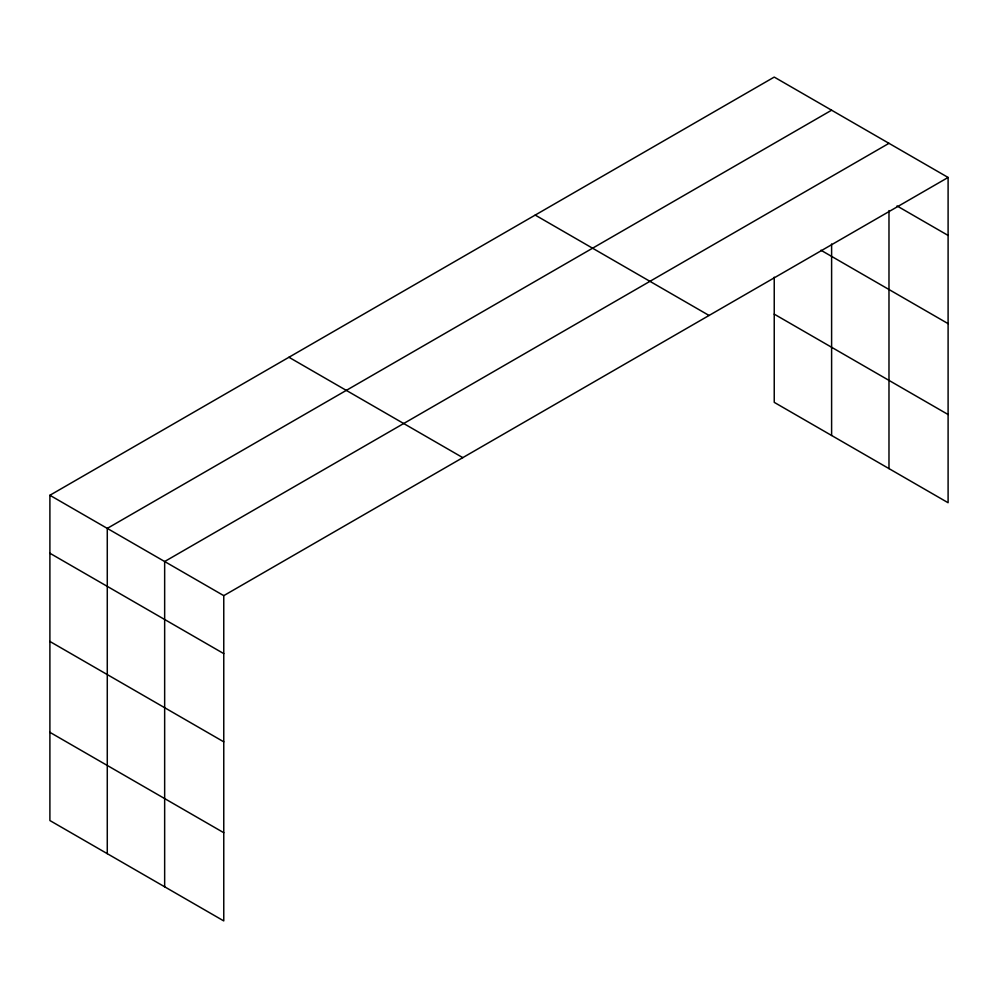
<?xml version="1.0" encoding="UTF-8"?>
<svg xmlns="http://www.w3.org/2000/svg" width="998" height="998" viewBox="0 0 998 998"><rect width="100%" height="100%" fill="white"/><g stroke="black" fill="none" stroke-linecap="round" stroke-linejoin="round"><path stroke-width="1.5" d="M948.1 177.457L774.236 77.083L49.9 495.27L49.9 820.543L223.764 920.917L223.764 595.644L948.1 177.457L948.1 502.73L774.236 402.356L774.236 277.17M831.608 110.204L107.273 528.391L107.273 853.664M888.981 143.325L164.658 561.525L164.658 886.798M897.04 205.95L948.1 235.428M820.93 250.224L948.1 323.639M774.236 314.145L948.1 414.519M535.202 215.081L709.067 315.468M288.933 357.259L462.798 457.645M49.9 495.27L223.764 595.644M49.9 553.241L223.764 653.615M49.9 641.452L223.764 741.826M49.9 732.332L223.764 832.706M888.981 210.59L888.981 468.598M831.608 243.999L831.608 435.477"/></g></svg>
